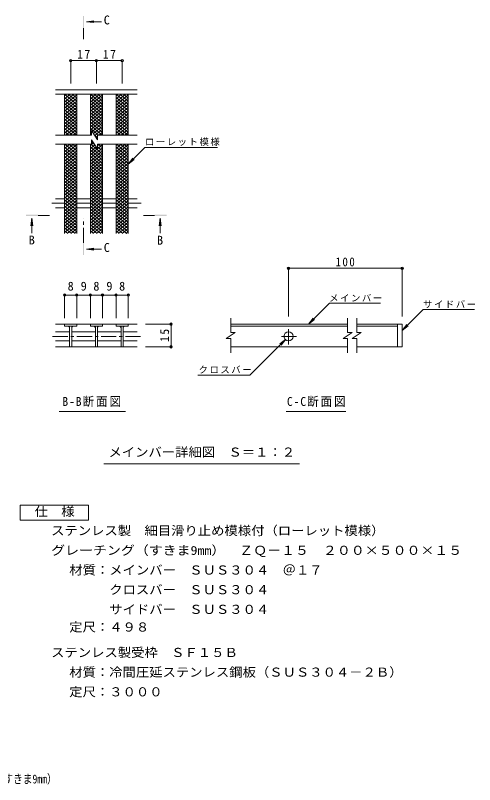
# Model space of a CAD drawing. Units: millimetres at full size; some dimension numbers follow another scale. Extents: x -310 to 347, y -275 to 243.
# Drawn here: x 44 to 347, y -265 to 243 of the extents above; entities that cross this region are included whole.
import ezdxf
from ezdxf.enums import TextEntityAlignment as Align

# ---------------------------------------------------------------- set-up
doc = ezdxf.new("R2010")
doc.units = ezdxf.units.MM
doc.header["$LTSCALE"] = 2
doc.header["$PDMODE"] = 32
doc.header["$PDSIZE"] = 1.6
doc.linetypes.add('CHAIN1', pattern=[8, 5, -1, 1, -1])
for name, color, linetype, lineweight in [('D-0', 7, 'Continuous', 9), ('D-2', 3, 'Continuous', 9), ('D-4', 7, 'Continuous', 9), ('D-5', 7, 'Continuous', 9), ('D-A', 3, 'Continuous', 9)]:
    doc.layers.add(name, color=color, linetype=linetype, lineweight=lineweight)
doc.layers.add('F-5_F-5ﾚｲﾔ', color=2, linetype='Continuous')
doc.styles.add('ＭＳ ゴシック', font='')
doc.styles.get('ＭＳ ゴシック').set_extended_font_data('MS Gothic')

msp = doc.modelspace()

# ---------------------------------------------------------------- linework, layer by layer
at = {"layer": 'D-0', "color": 3}
for p, q in [((186.536, 38.909), (263.685, 38.909)), ((186.536, 37.509), (263.685, 37.509)), ((296.685, 38.909), (269.685, 38.909)), ((269.685, 37.509), (296.685, 37.509)), ((296.685, 38.909), (296.685, 23.909)), ((296.685, 38.909), (299.685, 38.909)), ((299.685, 38.909), (299.685, 23.909)), ((263.685, 23.909), (186.536, 23.909)), ((296.685, 23.909), (269.685, 23.909)), ((299.685, 23.909), (296.685, 23.909))]:
    msp.add_line(p, q, dxfattribs=at)
msp.add_circle((224.685, 30.809), 3, dxfattribs=at)
at = {"layer": 'D-2'}
for p, q in [((124.881, 193.704), (70.929, 193.704)), ((124.881, 190.704), (70.929, 190.704)), ((76.922, 185.574), (83.035, 190.704)), ((76.922, 187.625), (80.591, 190.704)), ((76.922, 189.676), (78.147, 190.704)), ((76.922, 190.701), (84.922, 183.988)), ((76.922, 183.523), (84.922, 190.236)), ((76.922, 188.65), (84.922, 181.937)), ((76.922, 181.472), (84.922, 188.185)), ((79.363, 190.704), (84.922, 186.039)), ((81.807, 190.704), (84.922, 188.09)), ((84.251, 190.704), (84.922, 190.141)), ((93.901, 185.574), (100.015, 190.704)), ((93.901, 187.625), (97.571, 190.704)), ((93.901, 183.523), (101.901, 190.236)), ((93.901, 181.472), (101.901, 188.185)), ((93.902, 189.676), (95.127, 190.704)), ((93.902, 190.701), (101.901, 183.988)), ((93.902, 188.65), (101.901, 181.937)), ((96.343, 190.704), (101.902, 186.039)), ((98.787, 190.704), (101.902, 188.09)), ((101.231, 190.704), (101.902, 190.141)), ((110.882, 185.574), (116.995, 190.704)), ((110.882, 187.625), (114.551, 190.704)), ((110.882, 189.676), (112.107, 190.704)), ((110.882, 190.701), (118.882, 183.988)), ((110.882, 183.523), (118.882, 190.236)), ((110.882, 188.65), (118.882, 181.937)), ((110.882, 181.472), (118.882, 188.185)), ((113.323, 190.704), (118.882, 186.039)), ((115.767, 190.704), (118.882, 188.09)), ((118.211, 190.704), (118.882, 190.141)), ((76.922, 186.599), (84.922, 179.887)), ((76.922, 179.422), (84.922, 186.134)), ((76.922, 184.549), (84.922, 177.836)), ((76.922, 177.371), (84.922, 184.084)), ((93.901, 179.422), (101.901, 186.134)), ((93.901, 177.371), (101.901, 184.084)), ((93.902, 186.599), (101.901, 179.887)), ((93.902, 184.549), (101.901, 177.836)), ((110.882, 186.599), (118.882, 179.887)), ((110.882, 179.422), (118.882, 186.134)), ((110.882, 184.549), (118.882, 177.836)), ((110.882, 177.371), (118.882, 184.084)), ((76.921, 175.32), (84.921, 182.033)), ((76.921, 173.269), (84.921, 179.982)), ((76.921, 171.218), (84.921, 177.931)), ((76.922, 182.498), (84.922, 175.785)), ((76.922, 180.447), (84.922, 173.734)), ((76.922, 178.396), (84.922, 171.683)), ((93.901, 175.32), (101.901, 182.033)), ((93.901, 173.269), (101.901, 179.982)), ((93.901, 171.218), (101.901, 177.931)), ((93.902, 182.498), (101.901, 175.785)), ((93.902, 180.447), (101.901, 173.734)), ((93.902, 178.396), (101.901, 171.683)), ((110.881, 175.32), (118.881, 182.033)), ((110.881, 173.269), (118.881, 179.982)), ((110.881, 171.218), (118.881, 177.931)), ((110.882, 182.498), (118.882, 175.785)), ((110.882, 180.447), (118.882, 173.734)), ((110.882, 178.396), (118.882, 171.683)), ((76.921, 169.168), (84.921, 175.88)), ((76.921, 167.117), (84.921, 173.829)), ((76.922, 176.345), (84.921, 169.633)), ((76.922, 174.294), (84.921, 167.582)), ((93.901, 176.345), (101.901, 169.633)), ((93.901, 169.168), (101.901, 175.88)), ((93.901, 174.294), (101.901, 167.582)), ((93.901, 167.117), (101.901, 173.829)), ((110.881, 169.168), (118.881, 175.88)), ((110.881, 167.117), (118.881, 173.829)), ((110.882, 176.345), (118.881, 169.633)), ((110.882, 174.294), (118.881, 167.582)), ((76.921, 165.066), (84.921, 171.779)), ((76.922, 172.244), (84.921, 165.531)), ((76.922, 170.193), (84.655, 163.704)), ((76.922, 168.142), (82.211, 163.704)), ((77.742, 163.704), (84.921, 169.728)), ((80.186, 163.704), (84.921, 167.677)), ((93.901, 172.244), (101.901, 165.531)), ((93.901, 170.193), (101.634, 163.704)), ((93.901, 168.142), (99.19, 163.704)), ((95.061, 166.04), (101.901, 171.779)), ((95.938, 164.725), (101.901, 169.728)), ((96.815, 163.41), (101.9, 167.677)), ((110.881, 165.066), (118.881, 171.779)), ((110.882, 172.244), (118.881, 165.531)), ((110.882, 170.193), (118.615, 163.704)), ((110.882, 168.142), (116.171, 163.704)), ((111.702, 163.704), (118.881, 169.728)), ((114.146, 163.704), (118.881, 167.677)), ((94.619, 163.704), (70.929, 163.704)), ((76.921, 164.04), (77.323, 163.704)), ((76.922, 166.091), (79.767, 163.704)), ((82.63, 163.704), (84.921, 165.626)), ((93.901, 166.091), (94.619, 165.489)), ((93.901, 165.066), (94.619, 165.668)), ((93.901, 164.04), (94.302, 163.704)), ((94.619, 166.704), (94.619, 163.704)), ((94.619, 166.704), (98.619, 160.704)), ((96.457, 163.946), (98.619, 162.132)), ((97.692, 162.095), (98.619, 162.873)), ((124.881, 163.704), (98.619, 163.704)), ((98.619, 163.704), (98.619, 160.704)), ((99.609, 163.704), (101.9, 165.626)), ((110.881, 164.04), (111.283, 163.704)), ((110.882, 166.091), (113.727, 163.704)), ((116.59, 163.704), (118.881, 165.626)), ((94.619, 157.704), (70.929, 157.704)), ((76.921, 156.863), (77.923, 157.704)), ((76.921, 154.812), (80.367, 157.704)), ((76.921, 152.761), (82.811, 157.704)), ((77.141, 157.704), (84.921, 151.175)), ((79.585, 157.704), (84.921, 153.226)), ((82.029, 157.704), (84.921, 155.277)), ((84.473, 157.704), (84.921, 157.328)), ((93.9, 156.863), (96.003, 158.627)), ((94.12, 157.704), (101.9, 151.175)), ((94.619, 160.704), (98.617, 154.707)), ((94.619, 160.704), (94.619, 157.704)), ((94.619, 159.516), (95.126, 159.942)), ((94.619, 159.336), (96.688, 157.6)), ((98.568, 160.78), (98.619, 160.822)), ((98.619, 157.704), (98.619, 154.707)), ((124.881, 157.704), (98.619, 157.704)), ((98.619, 156.72), (99.791, 157.704)), ((99.008, 157.704), (101.9, 155.277)), ((101.452, 157.704), (101.901, 157.328)), ((110.881, 156.863), (111.883, 157.704)), ((110.881, 154.812), (114.327, 157.704)), ((110.881, 152.761), (116.771, 157.704)), ((111.101, 157.704), (118.881, 151.175)), ((113.545, 157.704), (118.881, 153.226)), ((115.989, 157.704), (118.881, 155.277)), ((118.433, 157.704), (118.881, 157.328)), ((76.92, 146.609), (84.921, 153.321)), ((76.921, 150.71), (84.921, 157.423)), ((76.921, 155.837), (84.921, 149.124)), ((76.921, 148.659), (84.921, 155.372)), ((76.921, 153.786), (84.921, 147.074)), ((93.9, 150.71), (101.9, 157.423)), ((93.9, 154.812), (96.88, 157.312)), ((93.9, 152.761), (97.757, 155.997)), ((93.9, 148.659), (101.9, 155.372)), ((93.9, 146.609), (101.9, 153.321)), ((93.901, 155.837), (101.9, 149.124)), ((93.901, 153.786), (101.9, 147.074)), ((98.619, 155.98), (101.9, 153.226)), ((110.88, 146.609), (118.881, 153.321)), ((110.881, 150.71), (118.881, 157.423)), ((110.881, 155.837), (118.881, 149.124)), ((110.881, 148.659), (118.881, 155.372)), ((110.881, 153.786), (118.881, 147.074)), ((76.92, 144.558), (84.921, 151.271)), ((76.92, 142.507), (84.921, 149.22)), ((76.921, 151.735), (84.921, 145.023)), ((76.921, 149.684), (84.921, 142.972)), ((76.921, 147.633), (84.921, 140.921)), ((93.9, 144.558), (101.9, 151.271)), ((93.9, 142.507), (101.9, 149.22)), ((93.901, 151.735), (101.9, 145.023)), ((93.901, 149.684), (101.9, 142.972)), ((93.901, 147.633), (101.9, 140.921)), ((110.88, 144.558), (118.881, 151.271)), ((110.88, 142.507), (118.881, 149.22)), ((110.881, 151.735), (118.881, 145.023)), ((110.881, 149.684), (118.881, 142.972)), ((110.881, 147.633), (118.881, 140.921)), ((76.92, 140.456), (84.921, 147.169)), ((76.92, 145.584), (84.921, 138.87)), ((76.92, 138.405), (84.921, 145.118)), ((76.92, 143.533), (84.921, 136.819)), ((76.92, 136.354), (84.921, 143.068)), ((93.899, 145.584), (101.9, 138.87)), ((93.899, 143.533), (101.9, 136.819)), ((93.9, 140.456), (101.9, 147.169)), ((93.9, 138.405), (101.9, 145.118)), ((93.9, 136.354), (101.9, 143.068)), ((110.88, 140.456), (118.881, 147.169)), ((110.88, 145.584), (118.881, 138.87)), ((110.88, 138.405), (118.881, 145.118)), ((110.88, 143.533), (118.881, 136.819)), ((110.88, 136.354), (118.881, 143.068)), ((76.919, 141.482), (84.921, 134.768)), ((76.919, 139.432), (84.921, 132.717)), ((76.919, 137.381), (84.921, 130.667)), ((76.92, 134.304), (84.921, 141.017)), ((76.92, 132.253), (84.921, 138.966)), ((93.899, 141.482), (101.9, 134.768)), ((93.899, 139.432), (101.9, 132.717)), ((93.899, 132.253), (101.9, 138.966)), ((93.899, 137.381), (101.9, 130.667)), ((93.9, 134.304), (101.9, 141.017)), ((110.879, 141.482), (118.881, 134.768)), ((110.879, 139.432), (118.881, 132.717)), ((110.879, 137.381), (118.881, 130.667)), ((110.88, 134.304), (118.881, 141.017)), ((110.88, 132.253), (118.881, 138.966)), ((76.919, 135.33), (84.921, 128.616)), ((76.919, 133.279), (84.921, 126.565)), ((76.92, 130.202), (84.921, 136.915)), ((76.92, 128.151), (84.921, 134.865)), ((76.92, 126.1), (84.921, 132.814)), ((93.899, 130.202), (101.9, 136.915)), ((93.899, 135.33), (101.9, 128.616)), ((93.899, 128.151), (101.9, 134.865)), ((93.899, 133.279), (101.9, 126.565)), ((93.899, 126.1), (101.9, 132.814)), ((110.879, 135.33), (118.881, 128.616)), ((110.879, 133.279), (118.881, 126.565)), ((110.88, 130.202), (118.881, 136.915)), ((110.88, 128.151), (118.881, 134.865)), ((110.88, 126.1), (118.881, 132.814)), ((76.919, 131.228), (84.921, 124.514)), ((76.919, 129.177), (84.921, 122.463)), ((76.919, 127.127), (84.921, 120.412)), ((76.92, 124.05), (84.921, 130.763)), ((76.92, 121.999), (84.921, 128.712)), ((93.898, 127.127), (101.9, 120.412)), ((93.899, 131.228), (101.9, 124.514)), ((93.899, 124.05), (101.9, 130.763)), ((93.899, 129.177), (101.9, 122.463)), ((93.899, 121.999), (101.9, 128.712)), ((110.879, 131.228), (118.881, 124.514)), ((110.879, 129.177), (118.881, 122.463)), ((110.879, 127.127), (118.881, 120.412)), ((110.88, 124.05), (118.881, 130.763)), ((110.88, 121.999), (118.881, 128.712)), ((76.919, 125.076), (84.921, 118.361)), ((76.919, 117.897), (84.921, 124.611)), ((76.919, 123.025), (84.921, 116.31)), ((76.919, 115.846), (84.921, 122.56)), ((76.92, 119.948), (84.921, 126.662)), ((93.898, 125.076), (101.9, 118.361)), ((93.898, 123.025), (101.9, 116.31)), ((93.899, 119.948), (101.9, 126.662)), ((93.899, 117.897), (101.9, 124.611)), ((93.899, 115.846), (101.9, 122.56)), ((110.879, 125.076), (118.881, 118.361)), ((110.879, 117.897), (118.881, 124.611)), ((110.879, 123.025), (118.881, 116.31)), ((110.879, 115.846), (118.881, 122.56)), ((110.88, 119.948), (118.881, 126.662)), ((76.919, 120.974), (84.921, 114.259)), ((76.919, 113.795), (84.921, 120.509)), ((76.919, 118.923), (84.921, 112.209)), ((76.919, 111.745), (84.921, 118.459)), ((76.919, 116.873), (84.921, 110.158)), ((93.898, 120.974), (101.9, 114.259)), ((93.898, 118.923), (101.9, 112.209)), ((93.898, 116.873), (101.9, 110.158)), ((93.899, 113.795), (101.9, 120.509)), ((93.899, 111.745), (101.9, 118.459)), ((110.879, 120.974), (118.881, 114.259)), ((110.879, 113.795), (118.881, 120.509)), ((110.879, 118.923), (118.881, 112.209)), ((110.879, 111.745), (118.881, 118.459)), ((110.879, 116.873), (118.881, 110.158)), ((76.918, 112.771), (84.921, 106.056)), ((76.919, 109.694), (84.921, 116.408)), ((76.919, 114.822), (84.921, 108.107)), ((76.919, 107.643), (84.921, 114.357)), ((76.919, 105.592), (84.921, 112.306)), ((93.898, 114.822), (101.9, 108.107)), ((93.898, 112.771), (101.9, 106.056)), ((93.899, 109.694), (101.9, 116.408)), ((93.899, 107.643), (101.9, 114.357)), ((93.899, 105.592), (101.9, 112.306)), ((110.878, 112.771), (118.881, 106.056)), ((110.879, 109.694), (118.881, 116.408)), ((110.879, 114.822), (118.881, 108.107)), ((110.879, 107.643), (118.881, 114.357)), ((110.879, 105.592), (118.881, 112.306)), ((76.918, 110.72), (84.921, 104.005)), ((76.918, 108.669), (84.921, 101.954)), ((76.919, 103.541), (84.921, 110.256)), ((76.919, 101.491), (84.921, 108.205)), ((93.898, 110.72), (101.9, 104.005)), ((93.898, 103.541), (101.9, 110.256)), ((93.898, 108.669), (101.9, 101.954)), ((93.898, 101.491), (101.9, 108.205)), ((110.878, 110.72), (118.881, 104.005)), ((110.878, 108.669), (118.881, 101.954)), ((110.879, 103.541), (118.881, 110.256)), ((110.879, 101.491), (118.881, 108.205)), ((76.918, 106.618), (84.921, 99.903)), ((76.918, 104.568), (83.906, 98.704)), ((76.918, 102.517), (81.462, 98.704)), ((76.919, 99.44), (84.921, 106.154)), ((78.486, 98.704), (84.921, 104.103)), ((80.93, 98.704), (84.921, 102.052)), ((93.898, 106.618), (101.9, 99.903)), ((93.898, 99.44), (101.9, 106.154)), ((93.898, 104.568), (100.886, 98.704)), ((93.898, 102.517), (98.442, 98.704)), ((95.465, 98.704), (101.9, 104.103)), ((97.909, 98.704), (101.9, 102.052)), ((110.878, 106.618), (118.881, 99.903)), ((110.878, 104.568), (117.866, 98.704)), ((110.878, 102.517), (115.422, 98.704)), ((110.879, 99.44), (118.881, 106.154)), ((112.446, 98.704), (118.881, 104.103)), ((114.89, 98.704), (118.881, 102.052)), ((76.918, 100.466), (79.018, 98.704)), ((83.374, 98.704), (84.921, 100.002)), ((93.898, 100.466), (95.998, 98.704)), ((100.353, 98.704), (101.9, 100.002)), ((110.878, 100.466), (112.978, 98.704)), ((117.334, 98.704), (118.881, 100.002)), ((186.536, 33.433), (186.536, 42.909)), ((263.685, 33.433), (263.685, 42.909)), ((269.685, 33.433), (269.685, 42.909)), ((70.929, 38.909), (124.881, 38.909)), ((76.921, 38.909), (76.921, 37.509)), ((84.921, 37.509), (76.921, 37.509)), ((80.221, 37.509), (80.221, 23.91)), ((81.621, 37.509), (81.621, 23.91)), ((84.921, 37.509), (84.921, 38.909)), ((93.901, 38.909), (93.901, 37.509)), ((101.901, 37.509), (93.901, 37.509)), ((97.201, 37.509), (97.201, 23.91)), ((98.601, 37.509), (98.601, 23.91)), ((101.901, 37.509), (101.901, 38.909)), ((110.881, 38.909), (110.881, 37.509)), ((118.881, 37.509), (110.881, 37.509)), ((114.181, 37.509), (114.181, 23.91)), ((115.581, 37.509), (115.581, 23.91)), ((118.881, 37.509), (118.881, 38.909)), ((80.221, 33.809), (70.929, 33.809)), ((97.201, 33.809), (81.621, 33.809)), ((114.181, 33.809), (98.601, 33.809)), ((115.581, 33.809), (124.881, 33.809)), ((189.536, 33.433), (183.536, 29.433)), ((189.536, 33.433), (186.536, 33.433)), ((266.686, 33.433), (260.685, 29.433)), ((266.686, 33.433), (263.685, 33.433)), ((272.686, 33.433), (266.685, 29.433)), ((272.686, 33.433), (269.685, 33.433)), ((80.221, 27.809), (70.929, 27.809)), ((97.201, 27.809), (81.621, 27.809)), ((114.181, 27.809), (98.601, 27.809)), ((115.581, 27.809), (124.881, 27.809)), ((186.536, 29.433), (183.536, 29.433)), ((186.536, 19.898), (186.536, 29.433)), ((263.685, 29.433), (260.685, 29.433)), ((263.685, 19.898), (263.685, 29.433)), ((269.685, 29.433), (266.685, 29.433)), ((269.685, 19.898), (269.685, 29.433)), ((70.929, 23.91), (124.881, 23.91))]:
    msp.add_line(p, q, dxfattribs=at)
at = {"layer": 'D-2', "linetype": 'CHAIN1'}
for p, q in [((224.685, 25.508), (224.685, 36.111)), ((68.997, 30.809), (127.143, 30.809)), ((229.987, 30.809), (219.384, 30.809))]:
    msp.add_line(p, q, dxfattribs=at)
at = {"layer": 'D-2'}
for centre, start, end in [((79.221, 36.509), 0, 90), ((82.621, 36.509), 90, 180), ((96.201, 36.509), 0, 90), ((99.601, 36.509), 90, 180), ((113.181, 36.509), 0, 90), ((116.581, 36.509), 90, 180)]:
    msp.add_arc(centre, 1, start, end, dxfattribs=at)
at = {"layer": 'D-4'}
for p, q in [((80.921, 213.541), (80.921, 197.704)), ((97.901, 213.541), (97.901, 197.704)), ((114.881, 213.541), (114.881, 197.704)), ((80.921, 212.941), (97.901, 212.941)), ((97.901, 212.941), (114.881, 212.941)), ((224.685, 76.39), (224.685, 43.903)), ((299.685, 76.39), (299.685, 43.903)), ((224.685, 75.79), (299.685, 75.79)), ((76.921, 58.703), (76.921, 42.909)), ((76.921, 58.103), (84.921, 58.103)), ((84.921, 58.703), (84.921, 42.909)), ((84.921, 58.103), (93.901, 58.103)), ((93.901, 58.703), (93.901, 42.909)), ((93.901, 58.103), (101.901, 58.103)), ((101.901, 58.703), (101.901, 42.909)), ((101.901, 58.103), (110.881, 58.103)), ((110.881, 58.703), (110.881, 42.909)), ((110.881, 58.103), (118.881, 58.103)), ((118.881, 58.703), (118.881, 42.909)), ((147.737, 38.909), (130.316, 38.909)), ((147.137, 38.909), (147.137, 23.91)), ((147.737, 23.91), (130.316, 23.91))]:
    msp.add_line(p, q, dxfattribs=at)
for p in [(80.921, 212.941), (97.901, 212.941), (114.881, 212.941), (224.685, 75.79), (299.685, 75.79), (76.921, 58.103), (84.921, 58.103), (93.901, 58.103), (101.901, 58.103), (110.881, 58.103), (118.881, 58.103), (147.137, 38.909), (147.137, 23.91)]:
    msp.add_point(p, dxfattribs=at)
at = {"layer": 'D-5', "color": 4}
for p, q in [((91.344, 238.616), (96.301, 239.269)), ((91.344, 238.616), (101.194, 238.616)), ((91.344, 238.616), (96.301, 237.963)), ((55.265, 108.796), (54.612, 103.838)), ((55.265, 108.796), (55.265, 98.946)), ((55.265, 108.796), (55.917, 103.838)), ((139.917, 108.796), (139.264, 103.838)), ((139.917, 108.796), (139.917, 98.946)), ((139.917, 108.796), (140.57, 103.838)), ((91.344, 88.378), (96.301, 89.031)), ((91.344, 88.378), (101.194, 88.378)), ((91.344, 88.378), (96.301, 87.726))]:
    msp.add_line(p, q, dxfattribs=at)
at = {"layer": 'D-5', "color": 4, "linetype": 'CHAIN1'}
for p, q in [((89.411, 234.42), (89.411, 226.959)), ((59.461, 110.729), (66.884, 110.729)), ((89.411, 92.575), (89.411, 108.735)), ((136.308, 110.729), (128.885, 110.729))]:
    msp.add_line(p, q, dxfattribs=at)
at = {"layer": 'D-5'}
for p, q in [((118.881, 144.53), (129.915, 155.564)), ((129.915, 155.564), (177.699, 155.564)), ((118.881, 144.53), (121.924, 148.496)), ((118.881, 144.53), (122.847, 147.573)), ((237.854, 38.909), (251.638, 52.693)), ((285.348, 52.693), (251.638, 52.693)), ((299.685, 34.693), (313.469, 48.476)), ((313.469, 48.476), (347.478, 48.476)), ((237.854, 38.909), (240.898, 42.876)), ((237.854, 38.909), (241.821, 41.953)), ((299.685, 34.693), (302.729, 38.659)), ((299.685, 34.693), (303.652, 37.736)), ((222.918, 29.042), (199.176, 5.301)), ((222.918, 29.042), (218.951, 25.998)), ((222.918, 29.042), (219.874, 25.075)), ((164.915, 5.301), (199.176, 5.301)), ((73.41, -18.841), (116.998, -18.841)), ((223.166, -18.841), (262.55, -18.841)), ((102.841, -53.38), (231.967, -53.38))]:
    msp.add_line(p, q, dxfattribs=at)
at = {"layer": 'D-5', "color": 2}
for p, q in [((47.593, -80.621), (92.593, -80.621)), ((47.593, -90.621), (47.593, -80.621)), ((92.593, -80.621), (92.593, -90.621)), ((92.593, -90.621), (47.593, -90.621))]:
    msp.add_line(p, q, dxfattribs=at)
at = {"layer": 'D-5', "color": 4}
for points in [[(89.811, 234.42), (89.011, 234.42), (89.811, 242.42), (89.011, 242.42)], [(59.461, 110.329), (59.461, 111.129), (51.461, 110.329), (51.461, 111.129)], [(136.308, 111.129), (136.308, 110.329), (144.308, 111.129), (144.308, 110.329)], [(89.811, 92.575), (89.011, 92.575), (89.811, 84.575), (89.011, 84.575)]]:
    msp.add_solid(points, dxfattribs=at)
at = {"layer": 'D-A'}
for p, q in [((76.921, 163.704), (76.921, 190.704)), ((84.921, 163.704), (84.921, 190.704)), ((93.901, 163.704), (93.901, 190.704)), ((101.9, 163.704), (101.9, 190.704)), ((110.881, 190.704), (110.881, 163.704)), ((118.881, 163.704), (118.881, 190.704)), ((76.921, 98.704), (76.921, 157.704)), ((84.921, 98.704), (84.921, 157.704)), ((93.901, 98.704), (93.901, 157.704)), ((101.9, 98.704), (101.9, 157.704)), ((110.881, 98.704), (110.881, 157.704)), ((118.881, 98.704), (118.881, 157.704)), ((70.929, 121.704), (76.921, 121.704)), ((84.921, 121.704), (93.901, 121.704)), ((101.9, 121.704), (110.88, 121.704)), ((118.88, 121.704), (124.881, 121.704)), ((70.929, 115.704), (76.921, 115.704)), ((84.921, 115.704), (93.901, 115.704)), ((101.9, 115.704), (110.88, 115.704)), ((118.88, 115.704), (124.881, 115.704))]:
    msp.add_line(p, q, dxfattribs=at)
at = {"layer": 'D-A', "linetype": 'CHAIN1'}
for p, q in [((68.414, 118.704), (76.921, 118.704)), ((84.921, 118.704), (93.901, 118.704)), ((101.9, 118.704), (110.881, 118.704)), ((118.881, 118.704), (127.321, 118.704))]:
    msp.add_line(p, q, dxfattribs=at)

# ---------------------------------------------------------------- texts
at = {"layer": 'D-4', "color": 2, "style": 'ＭＳ ゴシック'}
for s, p in [('8', (78.921, 59.303)), ('9', (87.531, 59.303)), ('8', (95.901, 59.303)), ('9', (104.467, 59.303)), ('8', (112.881, 59.303))]:
    msp.add_text(s, height=5.865, dxfattribs=at).set_placement(p, align=Align.BOTTOM_LEFT)
at = {"layer": 'D-4', "color": 2, "char_height": 5.865, "attachment_point": 7, "style": 'ＭＳ ゴシック'}
for s, insert in [('\\T1.27;\\W0.95;17', (85.161, 214.141)), ('\\T1.27;\\W0.95;17', (102.141, 214.141)), ('\\T1.27;\\W0.9;100', (255.685, 76.99))]:
    msp.add_mtext(s, dxfattribs=dict(at, insert=insert))
at = {"layer": 'D-4', "color": 2, "insert": (145.937, 27.16), "char_height": 5.865, "attachment_point": 7, "rotation": 90, "style": 'ＭＳ ゴシック'}
msp.add_mtext('\\T1.27;\\W0.95;15', dxfattribs=at)
at = {"layer": 'D-5', "color": 2, "style": 'ＭＳ ゴシック'}
for s, p in [('C', (102.736, 235.047)), ('B', (53.265, 89.753)), ('B', (137.917, 89.609)), ('C', (102.736, 84.809))]:
    msp.add_text(s, height=5.865, dxfattribs=at).set_placement(p, align=Align.BOTTOM_LEFT)
for s, width, p in [('メインバー詳細図\u3000Ｓ＝１：２', 1.1, (105.841, -50.38)), ('仕\u3000様', 1.1, (57.093, -89.621)), ('ステンレス製\u3000細目滑り止め模様付（ローレット模様）', 1.1, (68.011, -102.205)), ('グレーチング（すきま9mm）\u3000ＺＱ－１５\u3000２００×５００×１５', 1.15, (68.011, -115.205)), ('材質：メインバー\u3000ＳＵＳ３０４\u3000＠１７', 1.1, (79.953, -128.205)), ('\u3000\u3000\u3000クロスバー\u3000ＳＵＳ３０４', 1.1, (79.953, -141.205)), ('\u3000\u3000\u3000サイドバー\u3000ＳＵＳ３０４', 1.1, (79.953, -154.205)), ('定尺：４９８', 1.1, (79.953, -165.863)), ('ステンレス製受枠\u3000ＳＦ１５Ｂ', 1.1, (68.011, -182.657)), ('材質：冷間圧延ステンレス鋼板（ＳＵＳ３０４－２Ｂ）', 1.1, (79.953, -195.657)), ('定尺：３０００', 1.1, (79.953, -208.657))]:
    msp.add_text(s, height=5.865, dxfattribs=dict(at, width=width)).set_placement(p, align=Align.BOTTOM_LEFT)
at = {"layer": 'D-5', "char_height": 4.399, "attachment_point": 7, "style": 'ＭＳ ゴシック'}
for s, insert in [('\\T1.17;ローレット模様', (129.915, 156.564)), ('\\T1.17;メインバー', (251.488, 53.693)), ('\\T1.17;サイドバー', (313.469, 49.476)), ('\\T1.17;クロスバー', (165.313, 6.301))]:
    msp.add_mtext(s, dxfattribs=dict(at, insert=insert))
at = {"layer": 'D-5', "color": 2, "char_height": 5.865, "attachment_point": 7, "style": 'ＭＳ ゴシック'}
for s, insert in [('\\T1.17;\\W0.95;B-B断面図', (75.454, -15.841)), ('\\T1.17;\\W0.95;C-C断面図', (223.613, -15.841))]:
    msp.add_mtext(s, dxfattribs=dict(at, insert=insert))
at = {"layer": 'F-5_F-5ﾚｲﾔ', "style": 'ＭＳ ゴシック', "width": 0.8}
msp.add_text('ステンレス製\u3000細目滑り止め模様付（ローレット模様）グレーチング（すきま9mm）', height=5.865, dxfattribs=at).set_placement((-168.279, -266.145), align=Align.BOTTOM_LEFT)

doc.saveas('drawing.dxf')
